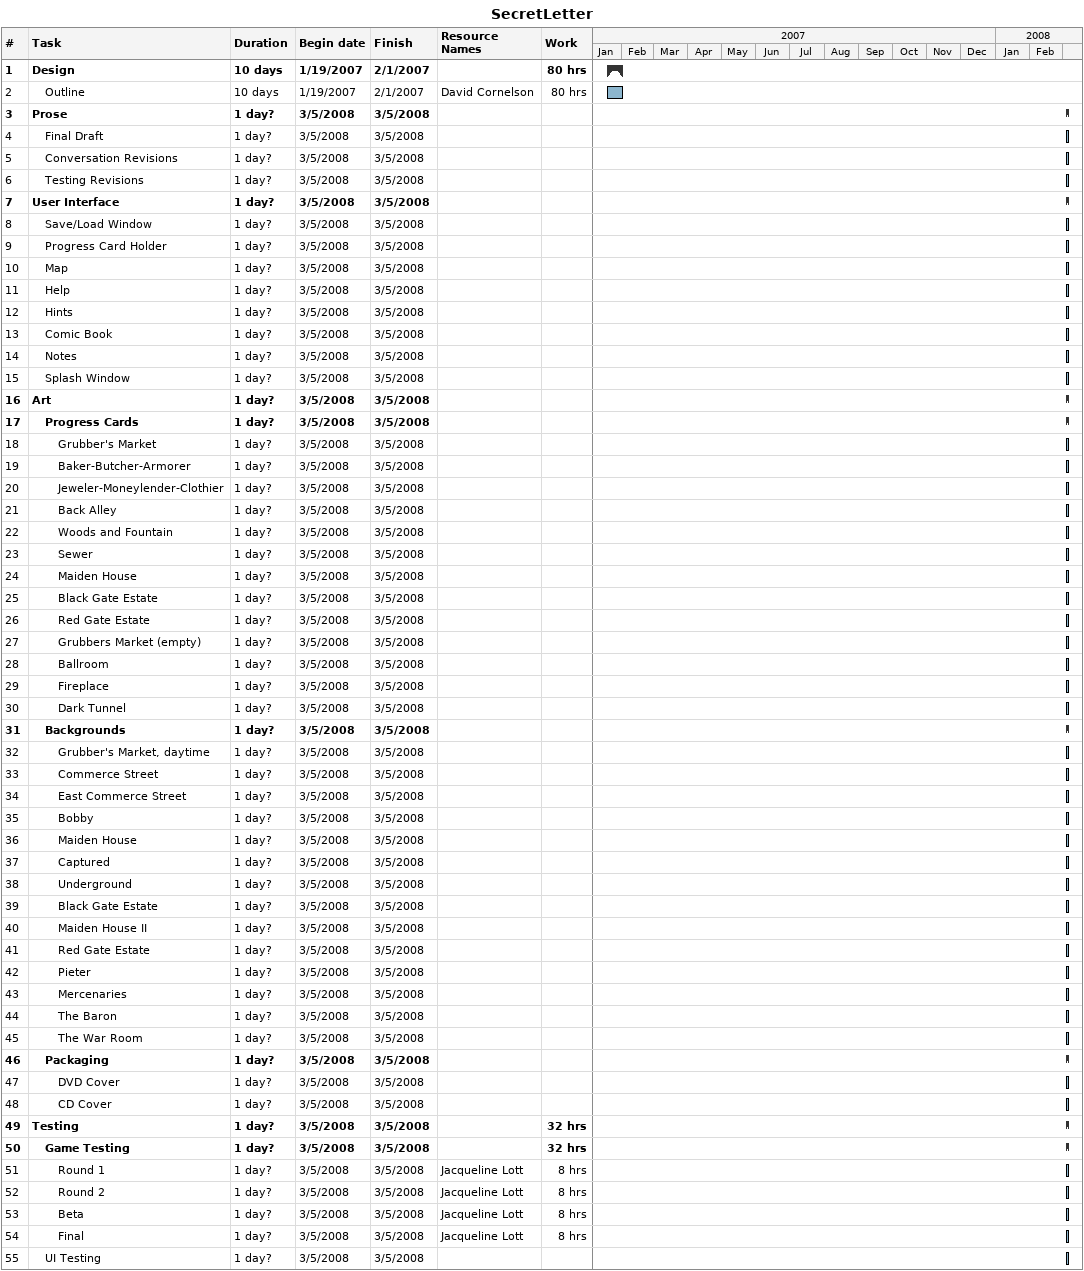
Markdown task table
SecretLetter

| ID | Level | Task | Duration | Start | Finish | Resources | Work (h) |
|---|---|---|---|---|---|---|---|
| 1 | 1 | **Design** | 10d | 2007-01-19 | 2007-02-01 |  | 80 |
| 2 | 2 | Outline | 10d | 2007-01-19 | 2007-02-01 | David Cornelson | 80 |
| 3 | 1 | **Prose** | 1d? | 2008-03-05 | 2008-03-05 |  |  |
| 4 | 2 | Final Draft | 1d? | 2008-03-05 | 2008-03-05 |  |  |
| 5 | 2 | Conversation Revisions | 1d? | 2008-03-05 | 2008-03-05 |  |  |
| 6 | 2 | Testing Revisions | 1d? | 2008-03-05 | 2008-03-05 |  |  |
| 7 | 1 | **User Interface** | 1d? | 2008-03-05 | 2008-03-05 |  |  |
| 8 | 2 | Save/Load Window | 1d? | 2008-03-05 | 2008-03-05 |  |  |
| 9 | 2 | Progress Card Holder | 1d? | 2008-03-05 | 2008-03-05 |  |  |
| 10 | 2 | Map | 1d? | 2008-03-05 | 2008-03-05 |  |  |
| 11 | 2 | Help | 1d? | 2008-03-05 | 2008-03-05 |  |  |
| 12 | 2 | Hints | 1d? | 2008-03-05 | 2008-03-05 |  |  |
| 13 | 2 | Comic Book | 1d? | 2008-03-05 | 2008-03-05 |  |  |
| 14 | 2 | Notes | 1d? | 2008-03-05 | 2008-03-05 |  |  |
| 15 | 2 | Splash Window | 1d? | 2008-03-05 | 2008-03-05 |  |  |
| 16 | 1 | **Art** | 1d? | 2008-03-05 | 2008-03-05 |  |  |
| 17 | 2 | **Progress Cards** | 1d? | 2008-03-05 | 2008-03-05 |  |  |
| 18 | 3 | Grubber's Market | 1d? | 2008-03-05 | 2008-03-05 |  |  |
| 19 | 3 | Baker-Butcher-Armorer | 1d? | 2008-03-05 | 2008-03-05 |  |  |
| 20 | 3 | Jeweler-Moneylender-Clothier | 1d? | 2008-03-05 | 2008-03-05 |  |  |
| 21 | 3 | Back Alley | 1d? | 2008-03-05 | 2008-03-05 |  |  |
| 22 | 3 | Woods and Fountain | 1d? | 2008-03-05 | 2008-03-05 |  |  |
| 23 | 3 | Sewer | 1d? | 2008-03-05 | 2008-03-05 |  |  |
| 24 | 3 | Maiden House | 1d? | 2008-03-05 | 2008-03-05 |  |  |
| 25 | 3 | Black Gate Estate | 1d? | 2008-03-05 | 2008-03-05 |  |  |
| 26 | 3 | Red Gate Estate | 1d? | 2008-03-05 | 2008-03-05 |  |  |
| 27 | 3 | Grubbers Market (empty) | 1d? | 2008-03-05 | 2008-03-05 |  |  |
| 28 | 3 | Ballroom | 1d? | 2008-03-05 | 2008-03-05 |  |  |
| 29 | 3 | Fireplace | 1d? | 2008-03-05 | 2008-03-05 |  |  |
| 30 | 3 | Dark Tunnel | 1d? | 2008-03-05 | 2008-03-05 |  |  |
| 31 | 2 | **Backgrounds** | 1d? | 2008-03-05 | 2008-03-05 |  |  |
| 32 | 3 | Grubber's Market, daytime | 1d? | 2008-03-05 | 2008-03-05 |  |  |
| 33 | 3 | Commerce Street | 1d? | 2008-03-05 | 2008-03-05 |  |  |
| 34 | 3 | East Commerce Street | 1d? | 2008-03-05 | 2008-03-05 |  |  |
| 35 | 3 | Bobby | 1d? | 2008-03-05 | 2008-03-05 |  |  |
| 36 | 3 | Maiden House | 1d? | 2008-03-05 | 2008-03-05 |  |  |
| 37 | 3 | Captured | 1d? | 2008-03-05 | 2008-03-05 |  |  |
| 38 | 3 | Underground | 1d? | 2008-03-05 | 2008-03-05 |  |  |
| 39 | 3 | Black Gate Estate | 1d? | 2008-03-05 | 2008-03-05 |  |  |
| 40 | 3 | Maiden House II | 1d? | 2008-03-05 | 2008-03-05 |  |  |
| 41 | 3 | Red Gate Estate | 1d? | 2008-03-05 | 2008-03-05 |  |  |
| 42 | 3 | Pieter | 1d? | 2008-03-05 | 2008-03-05 |  |  |
| 43 | 3 | Mercenaries | 1d? | 2008-03-05 | 2008-03-05 |  |  |
| 44 | 3 | The Baron | 1d? | 2008-03-05 | 2008-03-05 |  |  |
| 45 | 3 | The War Room | 1d? | 2008-03-05 | 2008-03-05 |  |  |
| 46 | 2 | **Packaging** | 1d? | 2008-03-05 | 2008-03-05 |  |  |
| 47 | 3 | DVD Cover | 1d? | 2008-03-05 | 2008-03-05 |  |  |
| 48 | 3 | CD Cover | 1d? | 2008-03-05 | 2008-03-05 |  |  |
| 49 | 1 | **Testing** | 1d? | 2008-03-05 | 2008-03-05 |  | 32 |
| 50 | 2 | **Game Testing** | 1d? | 2008-03-05 | 2008-03-05 |  | 32 |
| 51 | 3 | Round 1 | 1d? | 2008-03-05 | 2008-03-05 | Jacqueline Lott | 8 |
| 52 | 3 | Round 2 | 1d? | 2008-03-05 | 2008-03-05 | Jacqueline Lott | 8 |
| 53 | 3 | Beta | 1d? | 2008-03-05 | 2008-03-05 | Jacqueline Lott | 8 |
| 54 | 3 | Final | 1d? | 2008-03-05 | 2008-03-05 | Jacqueline Lott | 8 |
| 55 | 2 | UI Testing | 1d? | 2008-03-05 | 2008-03-05 |  |  |
